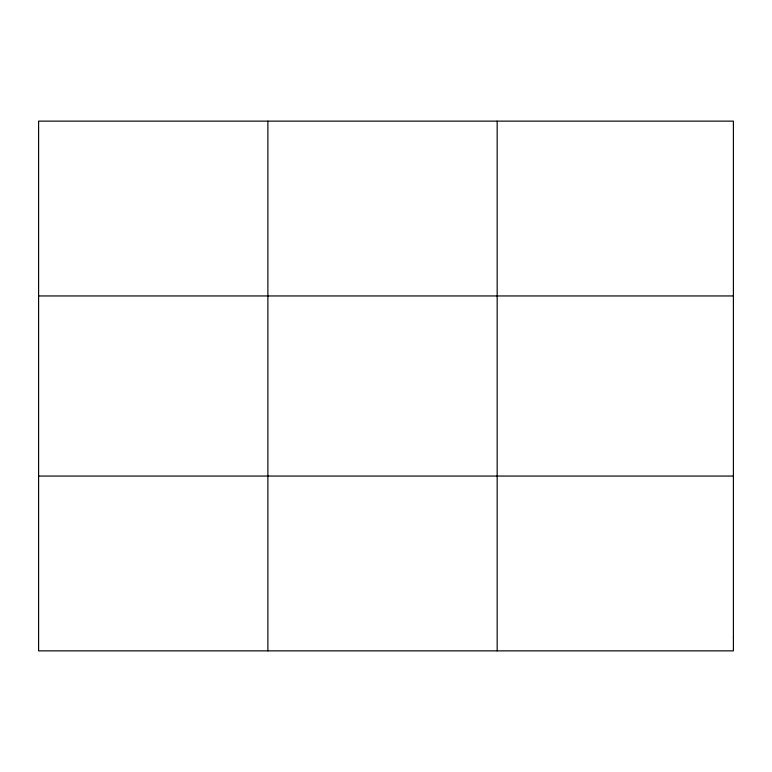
<?xml version="1.0" encoding="UTF-8"?>
<svg xmlns="http://www.w3.org/2000/svg" width="772" height="772" viewBox="0 0 772 772"><rect width="100%" height="100%" fill="white"/><g stroke="black" fill="none" stroke-linecap="round" stroke-linejoin="round"><path stroke-width="1.16" d="M267.884 650.864L267.884 121.136M497.168 650.864L497.168 121.136M38.6 295.946L733.4 295.946M38.6 476.054L733.4 476.054M733.4 637.421L733.4 650.864L38.6 650.864L38.6 121.136L733.4 121.136L733.4 637.421"/></g></svg>
